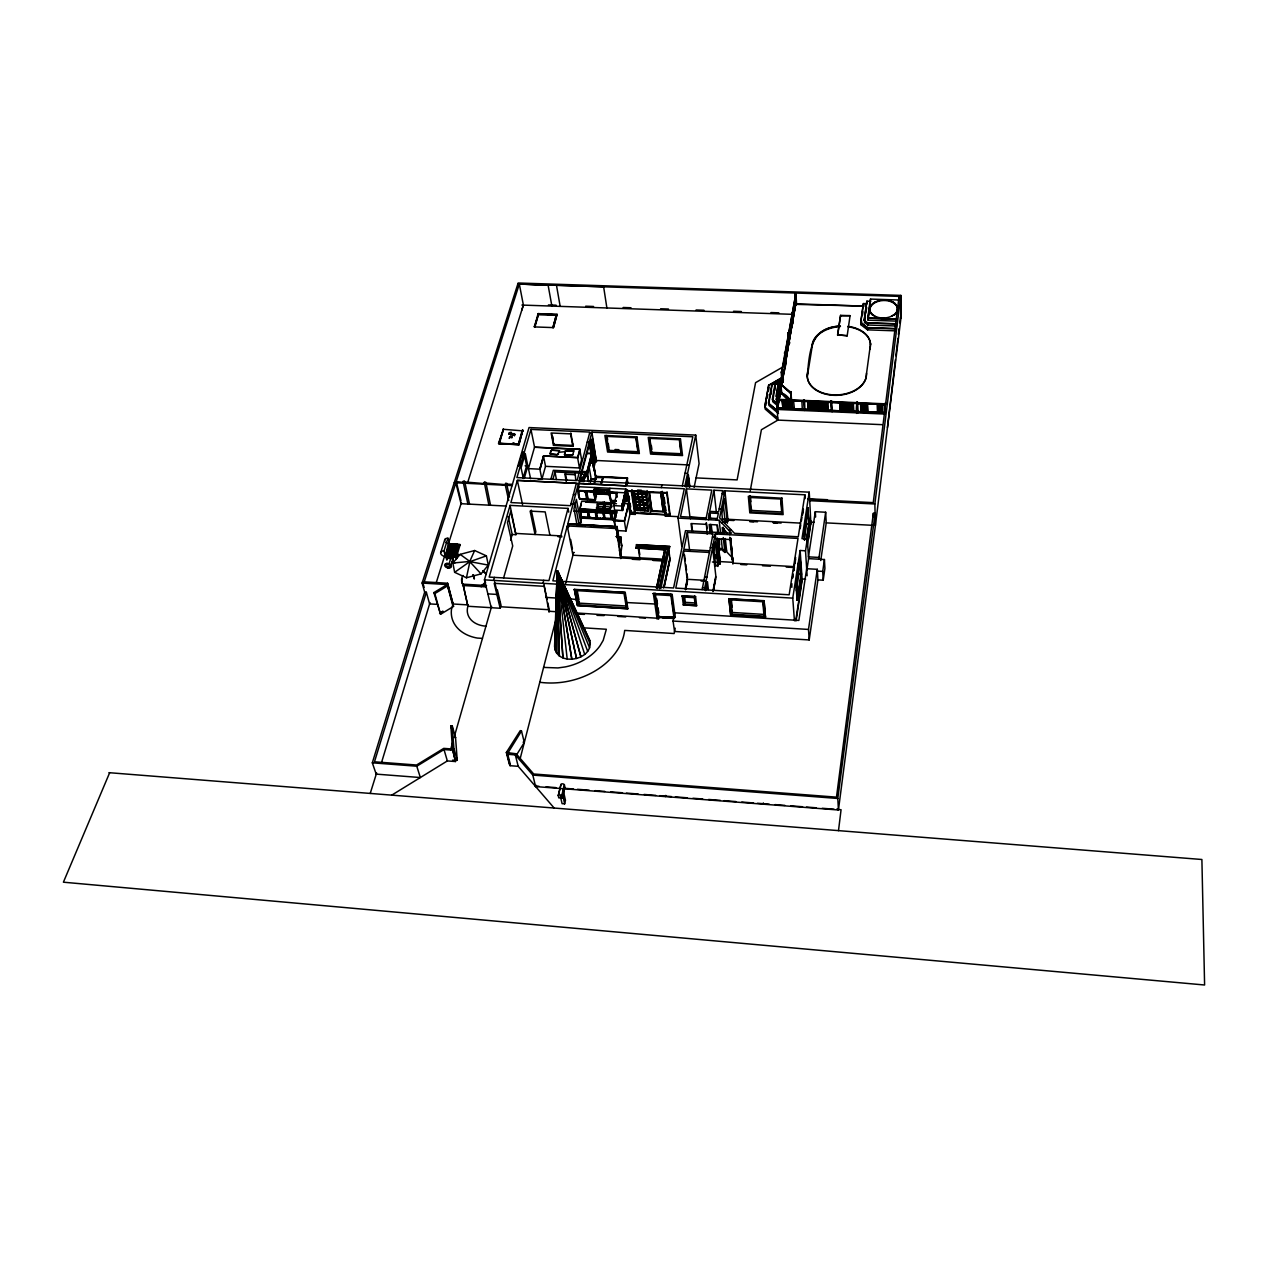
<?xml version="1.0" encoding="UTF-8"?>
<svg xmlns="http://www.w3.org/2000/svg" width="1268" height="1268" viewBox="0 0 1268 1268"><rect width="100%" height="100%" fill="white"/><g stroke="black" fill="none" stroke-linecap="round" stroke-linejoin="round"><path stroke-width="1.5" d="M597.989 489.749L597.355 490.098M530.959 429.408L516.9 477.576L577.083 480.588L589.858 432.087L530.959 429.408L534.573 447.287L580.078 449.347L534.541 447.113L528.423 468.621L540.12 469.208L543.655 455.973L539.994 468.954M602.189 490.542L604.376 490.843M607.118 490.795L609.306 491.096M512.938 443.293L514.523 443.515M512.985 443.515L512.177 443.626M556.034 615.693L555.352 642.765L556.034 615.677M555.004 649.945L557.127 571.313L559.331 655.936L557.127 571.313L562.929 657.933L557.112 571.266L556.319 604.091L557.318 571.028L589.858 640.673C594.074 660.644 556.066 667.253 554.576 646.395L557.143 571.155L557.238 604.234M457.716 544.447L453.96 556.557L457.716 544.447L460.205 544.574L456.496 556.811L445.765 556.081M528.407 468.558L530.626 478.733M616.834 513.064L616.549 510.798L579.698 509.007L616.327 511.147L616.391 513.08M611.334 504.648L610.399 508.896L611.097 504.41L597.434 504.141M602.775 508.785L603.901 504.268L603.885 509.546M604.408 503.158L606.77 503.998L606.421 502.635L606.564 504.22L604.392 502.366L604.804 503.38M604.313 503.079L606.516 503.681L602.855 503.269M606.69 503.142L606.421 502.714M605.866 502.635L606.405 503.523L605.708 502.889M606.77 503.998L606.262 503.38C602.997 504.363 601.999 501.763 602.886 503.444M596.372 507.945L610.019 509.165L596.562 508.436L597.64 503.745M557.571 571.393L580.918 656.856L557.492 571.424L576.512 658.52L557.698 571.186L589.604 647.869M510.988 436.541C513.112 440.582 510.925 434.686 509.831 436.668M512.652 435.606L513.001 434.131M514.57 434.353L513.017 434.242M514.966 434.306L513.936 433.561M511.258 432.832L510.893 434.464L510.814 432.515M887.457 427.57L895.43 359.684M895.874 355.817L897.934 338.35M898.378 334.483L899.06 328.666M899.741 322.849L900.423 317.032M454.182 553.102L452.137 558.95L456.987 544.13L448.396 543.592A4.105 2.599 17.1 0 1 445.67 542.181M448 538.218L449.268 543.813L445.322 556.62L453.104 556.763L453.056 557.872L457.019 544.146L452.644 558.443L457.019 544.241L456.67 545.763L454.34 546.682A4.042 2.568 17 0 0 456.004 546.191L456.654 545.747M458.239 555.178L458.873 554.75M554.164 808.049L518.2 766.316L510.053 765.698L509.26 763.907L506.328 752.495L520.276 730.606L521.497 731.018L507.121 754.27L515.315 754.888L532.814 775.097L535.603 786.572L838.433 809.998L875.411 525.459L901.072 317.048L900.835 295.396L518.152 283.002L422.117 583.058L424.669 592.156L372.317 762.813L376.184 774.114L420.358 777.538L416.776 766.221L372.317 762.813M838.497 830.635L841.064 809.745L837.926 809.491M896.777 319.298L867.708 318.078L896.777 319.076L896.825 321.137L868.089 320.154L868.041 318.109M897.49 313.354L898.441 305.731M777.839 408.137L885.096 412.718L777.347 408.28L780.295 393.08L777.078 409.437L885.096 414.065L885.143 413.019L777.934 408.454L885.096 413.32M875.411 525.459L874.857 503.982L900.835 295.396M473.994 578.604L473.043 574.816M885.809 403.272L884.921 404.27L777.221 399.753M481.063 573.881L469.715 561.566L474.644 550.518L486.389 555.86L488.291 565.1L481.063 573.881L466.434 577.78L454.641 572.328L452.882 563.04L460.157 554.37L474.644 550.518M837.118 808.683L838.433 809.998L837.799 798.475L875.094 513.413L873.351 513.318L836.484 797.144L533.669 773.987L516.187 753.778L506.328 752.495M812.059 346.909A29.275 19.543 -3.2 0 1 840.383 326.082C810.617 327.049 809.602 350.776 807.272 376.041L807.304 376.469A29.655 20.098 -3.2 0 0 833.869 395.315A29.655 20.098 -3.2 0 0 865.806 378.815L870.545 343.802M856.597 402.035C857.96 424.114 854.806 408.344 857.437 402.083L857.691 412.892L857.437 402.083M867.708 318.3L870.355 299.074L899.155 300.025L899.107 296.379L873.256 502.635L809.666 499.418L809.222 492.174L579.175 480.683L591.902 432.182L692.851 436.778L682.327 485.85M868.009 318.316L870.656 299.311M896.508 323.958L867.74 322.944L896.539 323.752M868.089 320.154L869.135 312.625M869.927 306.983L870.45 303.226M867.47 327.81L860.703 322.373L867.47 327.81L896.238 328.824M866.868 301.213L864.221 320.233L866.868 301.213L870.704 301.34M896.555 326.019L867.819 325.004L864.586 322.5L865.378 316.873M865.901 313.101L866.694 307.474M573.548 451.709L573.501 451.471M817.923 579.904L809.19 639.944L674.544 631.48L673.054 621.051L674.75 612.824L798.856 620.432L806.686 568.714L817.305 569.316L817.923 579.904L823.217 580.205L822.726 571.393L824.422 559.521L808.588 558.633L807.336 538.963L801.994 538.678L809.222 492.174M823.217 580.205L824.913 568.349L824.422 559.521M863.397 303.575L860.718 322.595L863.397 303.575L867.233 303.702L867.169 301.451M896.302 330.885L867.566 329.854L861.083 324.862L861.622 321.089M862.414 315.463L862.953 311.706M820.745 560.519L826.229 522.876L825.658 512.24L815.308 511.701L808.477 556.858L819.033 557.444L819.144 559.236M809.19 639.944L808.493 629.435L817.305 569.316M819.033 557.444L825.658 512.24M564.545 454.721L565.053 451.297M847.183 335.735L850.067 315.669L840.589 315.352L837.593 334.863L847.183 335.735L837.593 334.863M831.332 411.181L830.857 400.957L831.681 401.005L832.077 411.783L830.857 400.957M796.145 620.749L802.153 579.92M808.604 538.995L810.838 523.002M806.797 570.489L808.588 558.633M797.096 600.255L795.939 583.962L799.997 557.746L801.439 574.119L797.096 600.255L801.107 574.103L800.742 568.65M806.416 539.486L808.778 524.096L808.318 516.789M837.625 335.386L840.589 315.352M806.543 539.566L809.095 524.112L807.764 507.675L803.88 532.719L804.356 539.994M807.13 575.767L805.513 550.803L807.336 538.963M795.718 620.765L802.089 578.985L805.608 579.191M807.05 546.492L810.965 520.815M550.122 453.69L550.835 450.869L550.375 454.039L557.254 454.673L550.169 453.912M794.434 620.797L792.754 598.131L800.156 550.502L805.513 550.803M797.429 600.271L796.272 583.977L800.33 557.761M808.081 507.691L803.88 532.719M810.886 523.969L809.666 499.418M763.209 804.166L763.399 802.961M796.336 590.809L798.903 574.103L798.158 563.182M804.546 537.521L806.622 524.049L806.052 514.919M804.863 494.805L798.269 536.776L734.521 533.352L719.638 517.867L724.9 490.795L804.863 494.805L805.117 498.625M792.421 578.081L793.007 574.341M793.594 570.6L795.654 557.508M800.187 528.629L800.79 524.778M801.392 520.926L801.994 517.075M802.596 513.223L803.215 509.371M792.643 578.002L793.229 574.277M793.942 570.632L794.402 566.844M795.115 563.135L795.559 559.41M802.517 515.077L803.421 509.308M765.492 617.183L764.081 600.683L728.894 598.845L730.669 615.059L765.492 617.183L764.081 600.683M803.484 400.403L804.403 399.864C805.513 414.319 803.991 413.733 803.579 399.816M807.304 376.469L812.931 341.821M781.896 498.197L748.326 496.264L749.8 512.874L783.133 514.602L781.944 497.959M764.065 616.216L762.765 601.761L730.336 599.827L731.905 614.251L764.065 616.216L764.366 614.425L732.222 612.46L730.859 599.827M781.785 513.651L782.055 512.003L751.29 510.418L749.943 495.82L749.657 497.468L751.005 512.05L781.785 513.651L780.676 499.037L749.657 497.468M777.902 409.469L776.428 398.691L777.252 398.723L777.997 408.962M781.849 393.762L780.612 383.158L779.138 383.507L779.772 394.237C784.02 387.976 802.168 414.905 781.31 393.445M782.657 382.556C783.561 380.669 781.31 369.099 781.928 372.364L782.657 382.556L781.849 382.524L781.215 371.778M786.049 363.314L785.447 352.583L784.638 352.552L785.257 363.282L786.144 362.775L782.102 381.383L795.797 303.115M789.568 343.359L788.205 332.612L788.775 343.327L789.663 342.82M793.023 323.784L791.676 313.053M796.558 303.813L795.686 304.368L863.762 306.063L863.698 303.813M777.775 418.012L764.699 406.965L768.677 385.234L781.865 377.642M777.379 392.985L777.981 389.641M750.228 490.922L761.402 429.741L777.87 420.104L776.428 398.691M779.138 383.507L779.947 383.538L780.581 394.332M776.682 399.293L779.693 384.679L777.268 400.355L884.969 404.587L777.316 400.07M781.468 372.396L795.67 294.747L785.288 353.17M779.281 384.664L777.125 399.911M781.5 372.998L785.241 354.327M777.094 399.309L779.693 384.679M795.828 294.144L795.147 293.605L795.749 304.082M780.533 389.958L785.906 362.157M788.997 341.583L785.859 361.57M789.203 340.886L795.464 305.017M785.51 362.157L795.844 303.718M777.76 408.296L780.295 393.08M782.499 382.08L778.124 384.188L776.048 396.123L778.346 398.057M777.664 405.808L772.703 401.639L775.271 384.711L783.386 380.035M774.732 390.354L774.954 384.473L772.26 399.753L777.585 404.238M776.491 398.009L778.124 384.188M781.151 379.37L771.8 384.759L768.471 403.382L778.314 411.688M778.504 413.526L768.947 405.443L768.788 403.382L772.117 384.997L781.215 379.75M730.669 615.059L728.941 598.591M770.944 394.411L771.61 390.734M731.905 614.251L732.222 612.46M751.005 512.05L751.544 509.007M764.715 407.186L768.677 385.234M765.84 405.459L766.49 401.829M767.156 398.215L767.822 394.586M768.471 390.972L769.137 387.358M729.813 534.747L730.13 533.115M732.904 564.07L730.622 537.901L731.034 541.848M550.867 451.043L551.326 450.235L550.883 450.917M712.87 591.538L715.834 575.989L713.123 552.436L715.152 541.975L717.942 566.479M713.345 590.523L715.944 576.908M713.393 590.856L715.596 579.08M720.081 564.292L717.387 538.012L720.034 561.597L732.952 562.326L730.479 538.726M722.744 490.684L718.623 511.844L709.7 511.384L713.916 490.24L722.744 490.684L723.156 494.488M704.358 589.779L715.247 533.955L798.016 538.424L789.156 594.787L675.781 588.098L683.484 551.009L709.414 552.452M665.51 796.573L665.748 795.401M705.69 590.714L707.449 581.679L708.384 589.509M716.689 534.05L717.006 532.401M696.655 605.708L683.341 604.915L696.655 605.708L695.577 596.594L682.136 596.055L695.577 596.594M702.123 589.652L713.06 533.828L687.335 532.433L683.817 549.361L709.731 550.803M716.436 520.134L716.737 518.517M694.293 597.672L694.658 595.881L695.213 604.757L684.546 604.107L683.595 597.022L694.293 597.672L695.213 604.757M705.436 519.547L705.753 517.93M707.148 534.161L706.308 522.733L707.005 528.629M709.383 512.969L708.368 518.073L717.308 518.549L718.306 513.429L709.383 512.969L710.032 518.644M708.622 519.721L708.939 518.105M684.546 604.107L684.752 597.244M685.322 588.526L687.208 579.286L704.881 580.316M685.449 589.446L687.319 580.205M685.497 589.779L687.351 580.427M685.956 588.558L687.446 581.172L683.484 551.009M675.21 628.199L674.116 633.54L624.696 630.418A67.03 50.514 -12.1 0 1 539.772 682.263M690.458 518.77L690.791 517.154M673.926 617.437L670.74 594.359M694.119 487.34L699.08 463.628L695.72 435.114L529.041 427.554L484.439 579.856L491.239 607.705M672.183 594.454L653.258 593.582L672.183 594.454L675.337 617.453M664.083 586.989L670.027 558.998M664.131 587.306L670.075 559.331L668.933 551.057M685.734 486.722L688.207 475.104L689.982 486.864M686.131 486.769L688.524 475.12M658.853 616.169L658.409 618.293L575.371 612.904M686.448 486.785L688.413 477.545L689.301 487.197M686.416 488.862L680.536 516.615L706.197 517.962L711.776 490.13L686.416 488.862L690.109 518.216M466.434 577.78L469.968 561.344M660.866 588.495L669.773 546.508L636.473 544.669L635.775 548.093L664.828 549.71L656.507 588.209M681.788 546.445L678.031 518.089L684.292 488.751L517.344 480.398L510.877 502.572L570.473 505.678L576.354 483.346L517.344 480.382L522.574 504.759M684.879 485.977L695.72 435.114M663.544 587.94L669.9 558.079M658.552 619.212L654.748 593.408M656.475 587.987L664.797 549.488L666.16 548.6L638.105 547.332L638.39 545.589L636.473 544.669L669.773 546.508L668.394 547.253L659.566 588.352M657.648 588.526L666.16 548.6L638.058 547.031L635.775 548.093M659.614 588.653L668.41 547.332L638.39 545.589L668.394 547.253M681.217 454.626L679.331 439.742L649.596 438.379L651.689 453.231L681.217 454.626L679.537 438.855M678.111 516.662L665.272 515.981L662.245 491.318L665.621 515.426L669.805 515.648L670.106 514.253L665.922 514.031L663.069 493.49M665.272 515.981L662.657 492.65M665.621 515.426L666.223 512.652M663.227 511.892L660.723 492.38L663.227 511.892L651.942 511.305L649.2 492.428L653.131 492M661.341 487.625L661.959 484.82M627.882 608.767L577.463 605.422L574.325 589.366L625.235 592.394L627.882 608.767L577.4 605.676L574.325 589.366M650.627 513.445L647.045 490.542M651.942 511.305L649.343 491.81M563.436 791.232L562.786 792.833M647.425 505.472L636.171 504.759L647.536 505.488L643.526 505.282M643.938 508.008L647.932 508.214L636.599 507.485L644.334 508.024M626.836 602.554L654.922 603.996M648.186 511.099L645.475 491.936L634.111 491.35L636.948 510.513L648.328 510.481L645.555 491.619L639.865 491.334M626.424 607.816L624.014 593.456L575.735 590.571L578.525 604.899L626.424 607.816L626.218 602.459M634.555 493.918L645.903 494.488L642.337 494.029M639.643 505.076L644.033 505.298M641.957 494.013C637.772 491.112 635.569 499.212 642.733 497.341L646.315 497.246L634.903 496.533M625.235 592.394L574.261 589.62M646.664 500.274L643.161 499.544M647.029 502.746L643.225 502.54M647.06 503.016L635.728 502.16M636.203 504.616C640.578 509.514 639.04 496.993 643.177 502.271M651.689 453.231L649.802 437.492M642.781 499.529L639.199 499.608M639.69 505.346L640.467 510.529L637.645 491.524M645.555 491.619L634.111 491.35M638.422 493.838L637.677 491.398L640.53 510.259M635.062 510.418L632.336 492.761M634.983 496.676L638.834 497.135M634.761 513.809L635.078 512.415L630.925 512.193L627.422 489.828L627.089 491.223L630.608 513.588L634.761 513.809L631.29 491.429L627.089 491.223M628.627 505.599L629.974 514.126L635.268 514.412L635.648 512.652M639.262 499.338L638.501 496.85M636.948 510.513L634.19 491.049M641.529 491.873L644.746 510.75L641.925 491.889M639.674 502.096L638.913 499.608M663.957 559.204L620.464 556.747L621.843 546.159L620.385 537.267L617.564 537.125M617.215 530.563L625.98 531.038L629.974 514.126M630.608 513.588L631.258 510.814M634.935 496.39L646.315 497.246M560.361 796.193L562.073 803.643L564.64 803.849L565.465 800.33L563.341 790.804M637.978 494.076L634.46 493.902L645.903 494.488M560.916 784.829L558.285 795.718L558.776 797.873L562.326 798.143L564.91 787.143L564.371 784.702A1.87 1.046 13 0 0 562.358 783.814A1.87 1.046 13 0 0 560.884 784.559L558.269 795.575A1.87 1.046 13 0 1 559.759 794.83A1.87 1.046 13 0 1 561.756 795.718L562.326 798.143M616.185 536.538L620.781 536.792L618.562 544.923L620.385 537.267M618.879 544.939L620.781 536.792L616.248 536.649M624.332 520.831L628.659 503.808L624.601 521.085L613.553 520.387L615.804 511.226M620.702 539.502L620.432 537.442M561.756 795.718L564.371 784.702M621.098 545.208L621.748 545.874L620.385 537.632M563.8 788.823L562.39 795.924L562.58 795.131M563.816 788.49L564.339 786.318M562.627 794.925L562.532 795.321M636.298 438.728L638.232 451.709L608.894 450.33L606.469 435.51L606.247 436.398L608.672 451.202L638.01 452.597L638.486 450.615M619.925 537.648L620.004 538.646M625.742 484.455L627.137 478.163L595.849 476.609M626.186 483.377L627.501 477.957L595.611 476.372L594.216 481.792M626.487 483.045L625.821 485.85L578.446 483.441L567.715 524.318L568.333 527.583L569.348 523.763L616.502 526.838L567.715 524.318M620.781 558.633L616.153 526.933L621.035 556.287M626.899 483.393L627.723 483.425L626.772 481.016M578.446 483.473L579.048 486.722L625.806 489.083L621.795 506.297L623.618 499.814L623.983 503.665L622.429 510.164L624.316 503.713L623.666 499.608L625.219 493.141M616.105 530.183L617.025 526.331L618.499 535.223L617.595 539.058L616.993 535.508M622.683 510.18L622.065 506.312L625.853 489.416M627.089 484.487L627.501 477.957M626.582 501.272L626.075 490.351L626.329 501.256M627.723 483.425L627.581 481.063M624.411 501.843L625.568 497.008M617.104 492.396L613.886 505.631L614.615 510.085L622.461 510.497L625.837 497.024L624.284 503.475M612.238 526.616L613.617 526.68M615.17 527.234L613.997 520.546L615.519 515.664M615.582 513.968L615.614 517.376L614.964 516.551M616.549 513.033L611.002 512.732M616.549 510.798L613.997 520.546M615.582 517.186L615.709 514.776M614.457 521.83L614.394 521.37M614.568 521.655L614.774 521.893M607.293 526.347L606.579 525.871L617.025 526.632M604.614 518.897L611.842 519.278L604.614 518.897L603.52 512.526L610.162 513.508L610.78 512.526M616.026 513.619L611.683 513.588L611.049 512.541M615.804 512.747L615.725 511.749L611.414 511.527L611.556 512.335M616.834 497.199L616.28 493.3L594.882 492.349L595.231 493.743L610.241 494.441L610.003 492.951L608.339 494.219M611.683 513.588C614.615 529.691 609.036 507.311 611.366 511.717M595.405 492.618L597.894 493.886L599.732 492.507L601.714 494.044L603.489 492.697L605.565 494.282L607.261 492.887L610.019 493.712L609.242 494.425C607.071 490.716 605.454 496.438 603.425 492.745M609.924 488.291C607.166 495.233 613.49 509.673 609.575 493.553M605.755 526.268L592.521 525.111L593.234 525.586M595.564 510.069L609.86 511.638L610.494 510.846L611.842 519.278M610.732 512.716L595.912 511.939M607.641 493.236L610.082 494.488M602.712 512.922L603.314 512.32L604.361 518.881L602.712 512.922L596.594 512.795L595.96 511.749M608.101 493.141L610.209 494.599L595.152 493.823L595.025 492.555M604.408 509.562C602.902 502.572 615.059 511.02 611.192 504.458M605.232 492.792L607.356 494.33L609.147 492.983L610.003 493.981L608.989 492.983M610.954 500.575L609.115 492.285L616.882 492.681M604.17 513.191L605.121 518.691M603.616 518.612L597.006 518.295M604.361 518.881L581.489 517.471M600.271 493.743L601.507 492.808L603.631 493.981L601.539 492.65L599.954 493.838L597.704 492.412L596.974 493.189M603.6 494.14L605.375 492.792L604.028 493.934M604.503 490.874L605.105 490.193M604.329 492.951L606.421 494.282L608.196 492.935M603.299 503.158L602.934 502.413L606.595 503.031M608.244 494.425L606.167 492.84M578.525 604.899L579.349 601.618M600.097 518.755L600.335 517.819M606.358 494.33L608.054 492.935M605.549 506.661L604.931 504.347L604.012 508.864M607.404 494.171L605.264 492.998M599.764 493.997L597.783 492.459L595.263 493.474M591.696 525.507L577.209 524.286M588.273 511.353L588.907 512.383L595.849 512.114M595.865 511.749L594.961 510.655L587.972 509.657L589.842 518.121M596.277 510.925L596.467 511.543M597.149 509.181L598.084 506.312L604.297 506.614M596.594 512.795L597.561 518.295M601.793 494.092L603.378 492.903M602.031 493.157L604.614 494.235L606.215 493.046M595.675 510.069L596.959 518.485L589.937 517.693M576.195 599.495L570.632 598.892M602.728 494.14L600.525 492.555L602.649 494.092L604.424 492.745M594.549 499.719L588.13 499.196L586.815 491.794L587.591 499.608L586.101 491.318L593.297 492.127L595.31 500.004L596.388 496.422L594.835 487.53L593.899 491.223L595.453 500.115L579.65 499.196L578.081 490.415L579.048 486.722M596.119 493.601L597.735 492.618M600.667 492.555L598.892 493.886L596.752 492.364L595.231 493.743M597.038 490.288L597.069 489.305M598.29 492.713L601.238 493.632M608.672 451.202L609.163 449.237M598.686 492.666L600.778 493.981L602.554 492.65M601.254 483.045L603.061 477.513L601.761 483.156M598.829 493.949L596.832 492.412L595.548 493.506L596.8 492.57M601.301 483.33L602.744 477.608L595.738 477.56M599.732 490.621L600.446 489.876M599.621 492.713L598.036 493.902L595.897 492.364L595.12 493.078L596.008 493.791L595.183 493.014M595.057 511.654L588.225 511.543M589.24 517.883L587.496 512.114L580.918 511.971L580.284 510.925M588.067 511.337L587.449 512.304M593.297 492.127L593.899 491.509L578.129 490.906L579.65 499.196L595.358 499.814M585.895 524.73L585.277 525.713M588.447 517.804L587.496 512.114M595.136 493.173L595.801 492.301M595.152 493.823L595.611 491.984L608.783 492.65M565.702 583.407L572.93 555.21L567.287 525.919L615.773 528.534M580.142 498.99C572.692 487.387 590.08 488.846 586.609 499.323L587.401 499.402M588.019 511.527L587.163 510.259L579.92 509.435M594.375 482.886L595.912 476.388M587.258 511.242L587.163 510.259M594.613 482.522L595.897 477.117L627.137 478.163M576.956 524.27L569.443 524.064M580.57 510.101L580.221 511.115L614.774 512.922M580.918 511.971L581.441 517.661L579.777 508.658M591.902 432.182L596.436 461.679L594.423 461.584L593.424 452.85M594.074 466.909L595.437 461.631L591.712 439.901M590.302 482.648L591.284 478.829L594.644 478.987M591.015 517.328L581.695 516.837L581.457 517.756L613.807 519.484M581.695 517.677L588.495 517.613M586.609 499.323L585.325 491.715M519.943 759.5L556.05 618.895M574.99 502.825L578.683 522.654L580.744 522.765L581.695 516.837M586.83 453.389L591.728 453.405L586.926 471.918L579.65 481.602M587.021 471.918L591.712 453.849M587.417 474.153L592.108 456.1L589.62 443.531L579.333 481.586L579.175 480.683M582.171 481.285L587.353 474.375L592.14 456.321M616.565 511.384L579.698 509.34L581.695 501.272L614.726 502.984M580.379 507.469L581.33 503.776M580.728 480.81L581.521 477.354M567.287 525.919L552.864 580.839L556.763 581.077M575.783 480.429L575.133 473.202M568.032 508.405L548.949 580.601L489.179 577.083L510.069 505.377L568.032 508.405L568.746 512.161M579.46 467.987L581.616 459.777L579.761 449.411L577.59 457.621L579.46 467.987L545.525 466.323L543.481 455.989L577.732 457.621L543.671 456.004M542.926 583.343L543.734 580.3M549.06 612.175L543.956 584.754L545.922 594.042M577.843 457.859L580.078 449.347M572.724 454.879L574.008 450.267L568.571 450.996M572.851 446.32L570.584 433.878L551.104 432.974L553.498 445.401L572.851 446.32L573.374 444.355M564.482 454.8L565.338 450.98M570.584 433.878L570.822 432.99L573.073 445.433L553.736 444.529L551.691 433.878M550.883 479.209L553.339 470.317L581.013 471.68M559.616 450.568L557.555 454.53M552.975 479.225L554.972 471.934L580.617 473.202M538.139 479.098L541.896 479.288L545.525 466.323M553.498 445.401L554.037 443.451M391.733 795.147L447.35 760.927L455.481 761.545L452.502 749.023L450.837 725.882L452.248 725.978L455.545 737.516L457.225 760.277L452.549 760.166M486.547 585.562L462.979 584.152L467.924 606.262L500.163 608.26L501.019 605.264L497.357 589.921M543.481 455.989L539.819 468.954L541.896 479.288M503.586 578.034L512.716 545.969L507.469 522.654L510.75 511.353L515.918 534.684L512.209 534.494L508.199 516.536M515.918 534.684L510.069 505.377M450.6 749.594L452.613 742.588M454.657 735.424L491.619 606.373M510.592 540.12L512.209 534.494M455.481 761.545L452.502 749.023L453.912 748.786L457.225 760.277L455.798 760.42M497.278 592.933L496.85 594.423L487.863 593.884M606.881 307.95L603.631 286.79L519.309 284.08L424.241 581.838L447.588 583.232L453.532 606.405L440.551 614.298L433.878 592.6L447.208 584.564L453.532 606.405M493.49 580.411L494.361 577.384M523.002 478.385L526.616 465.863L524.413 455.228M524.223 478.448L527.837 465.911L525.253 453.516L521.085 467.86L523.319 478.48M518.39 465.942L522.891 451.63L521.322 457.003M518.691 465.958L520.419 460.553M508.706 500.543L505.203 484.677L505.821 483.488L505.33 485.264L485.66 484.265L485.898 482.458L484.265 482.379L488.893 505.155M512.161 485.612L506.978 485.343C508.199 481.602 505.583 485.834 505.821 483.488M506.645 483.536L506.518 484.424M518.343 444.513L522.828 430.153L518.818 444.957L498.546 443.309L503.428 429.266L499.434 443.626L518.343 444.513L522.242 430.137M556.398 314.654L552.911 327.588L556.398 314.654L538.551 314.036L534.414 326.922L553.482 327.604L557.064 314.305L538.107 313.64L534.414 326.922M518.818 444.957L522.828 430.153M553.482 327.604L557.064 314.305M485.945 626.17A24.298 17.958 -13.9 0 1 467.892 606.262L462.979 584.152M552.182 305.065L551.881 306.063L548.077 284.999L519.325 284.048L523.462 305.477M514.554 434.528L514.491 435.748M514.095 435.542L514.935 434.544M509.593 432.911L508.864 434.258L509.435 432.61M509.229 434.036L510.116 432.546M509.197 438.363L509.514 437.111M509.546 438.348L510.307 436.699M376.628 772.973L370.224 793.435M381.747 761.83L430.011 602.569M456.274 559.378L457.859 554.132M498.704 444.022L503.428 429.266M538.551 314.036L534.985 326.938L534.288 326.193M424.669 592.156L426.365 592.251L374.488 761.799L416.554 765.016L443.768 748.374L452.502 749.023M490.526 505.235L485.898 482.458L485.216 483.346L484.265 482.379L484.027 484.186L464.421 483.187L464.674 481.396L463.042 481.317L467.892 504.046M484.392 483.314L484.503 482.411M485.327 482.458L485.216 483.346M455.275 556.747L458.984 544.511L455.244 556.636M456.163 559.346L457.732 554.243M451.043 565.259L457.098 544.479L449.284 543.813M436.335 582.408L444.386 556.731M448.412 543.924L461.425 502.493L461.029 503.697L506.091 506.059M467.892 481.872L523.367 305.128L521.766 310.232M444.751 540.786A4.105 2.599 17.1 0 1 447.905 538.203L443.99 550.914L445.322 556.779L447.319 558.633L445.195 556.414L448.412 543.592M445.528 556.636L449.522 543.924L456.686 544.749M440.646 552.769L444.862 539.423M460.966 500.591L456.258 481.555L464.278 482.601L462.661 482.522L464.674 481.396L469.509 504.141M446.162 554.813L453.77 554.607L446.257 554.496M616.137 513.064L616.296 511.369L615.677 511.939M615.265 518.422L615.566 517.518M453.072 557.191L445.654 556.414L456.654 556.747M443.99 550.914L443.895 550.898A4.153 2.615 17 0 0 440.646 553.117A4.153 2.615 17 0 0 444.418 556.303L453.104 556.763M109.65 772.735L63.4 882.195L1204.6 984.998L1201.89 859.498L108.953 772.672M606.516 503.269L604.788 502.81M603.425 503.285L602.506 503.301M512.51 434.195L512.05 435.558M812.946 342.249C817.575 331.709 829.652 327.303 840.415 326.526M557.714 454.499L558.602 453.928M516.361 755.189L524.302 742.493L521.497 731.018M877.725 412.338L877.456 404.302L877.519 412.163M484.328 483.013L485.517 483.679L464.817 481.983M579.682 481.824L586.957 472.14L581.964 471.902L582.678 474.153M582.202 481.523L587.401 474.597L584.279 474.454M505.631 484.091L506.851 484.756L509.498 496.802M865.711 404.032L866.107 411.815M860.861 411.514L860.607 403.7L860.988 411.656M867.788 411.783L867.391 403.89L867.661 411.72M862.652 411.72L862.399 403.684L862.811 411.561M864.221 403.906L864.396 411.783M850.368 411.149L850.004 403.161L850.257 410.975M841.825 410.689L841.793 402.891L842.095 410.784M848.72 410.959L848.308 403.081M848.197 403.287L848.561 410.911M843.474 410.769L843.426 402.907L843.775 410.832M844.868 403.145L845.391 410.8M851.747 411.149L851.747 403.287M853.126 403.367L853.618 411.323M839.923 402.939L840.43 410.594M847.024 410.848L846.77 403.065M613.569 520.498L624.316 520.688L625.98 531.038M535.587 786.493L536.443 785.367M827.956 410.23L827.671 402.241M818.177 409.643L817.781 401.877M824.374 402.241L824.485 410.008L824.263 402.067M821.458 409.786L820.84 402.13M823.122 409.976L822.742 402.083M813.232 409.564L812.836 401.671M819.857 409.754L819.255 401.861L819.54 409.802M814.88 409.501L814.452 401.687M808.302 409.215L807.875 401.528M814.262 401.861L814.88 409.627M809.729 409.453L809.349 401.671M811.536 409.532L810.997 401.528L811.615 409.406M817.781 401.94L817.955 409.802M788.728 400.593L789.441 408.407M792.5 408.708L790.772 391.59L791.073 408.613L790.408 400.656M782.895 408.264L782.087 400.482M786.128 408.248L785.653 400.529L785.986 408.439M787.539 408.375L787.285 400.656M793.578 400.862L794.386 408.676M787.745 408.502L787.016 400.688M783.703 400.45L784.527 408.201M783.973 400.545L784.306 408.359M446.922 560.155A3.471 2.171 16.9 0 1 446.701 558.411L449.205 557.365M446.732 558.411L447.097 557.952A3.471 2.171 16.9 0 1 452.422 558.602L452.93 559.172A3.471 2.171 16.9 0 1 452.185 561.708M488.291 565.1L469.968 561.645L486.389 555.86M572.233 455.244L572.867 454.53M565.148 451.36L566.305 450.869M512.526 434.29L513.968 433.672M595.041 489.813L594.581 490.558L594.375 489.369L609.464 490.13M604.899 490.32L604.059 490.272M585.277 491.905L585.911 491.112L587.353 499.592M587.116 510.449L587.766 509.657L589.192 518.073M616.232 493.49L616.834 492.872L609.068 492.475M879.168 412.385L878.946 404.476L879.437 412.322M880.785 412.385L880.785 404.444L880.927 412.496M882.671 412.354L882.576 404.682M865.854 411.688L865.917 403.937M602.126 492.967L600.81 493.838L602.395 492.65L604.535 494.187L606.31 492.84L608.307 494.377L609.908 493.046M596.99 493.696L598.639 492.459L597.006 493.791L595.057 492.285M599.827 493.934L601.603 492.602M601.698 493.934L603.346 492.697M792.056 400.942L792.738 408.597M782.308 400.498L782.927 408.185M454.641 572.328L470.095 561.407L452.882 563.04M509.451 432.705L511.305 432.451M572.486 454.927L564.672 454.784M416.776 766.221L444.006 749.546L452.185 750.165M891.436 316.303L894.146 314.654M440.551 614.298L434.861 593.567L448.016 585.642M873.224 303.242L875.934 301.61M791.454 401.782L791.327 402.59L790.772 391.59M780.993 384.267C810.918 411.339 759.944 366.611 790.646 392.287L791.327 402.59M791.28 392.018L790.376 393.08M768.693 385.456L781.88 377.864M771.8 384.759L781.167 379.592M774.97 384.695L783.402 379.608M778.14 384.41L782.53 381.874M782.625 367.134L755.569 382.667L737.12 479.906L696.1 477.893M732.032 558.966L732.936 558.459M595.263 489.702L594.755 490.573L594.201 489.163L609.512 489.939L609.67 491.334M597.466 490.13L599.526 490.811M599.923 490.256L601.904 490.716M726.564 550.312L724.773 551.295L722.3 548.679L719.606 548.537M729.037 530.563L730.875 529.548M721.682 522.891L723.505 521.893M882.465 404.508L882.449 412.449M853.459 411.149L853.427 403.398M808.16 409.39L807.875 401.465M510.116 436.588L511.004 436.652M551.628 450.108L558.728 450.52M595.215 489.892L596.372 489.955M602.601 490.272L603.758 490.32M605.058 490.383L606.833 490.97M607.53 490.51L608.688 490.573M572.042 455.133L564.815 454.832M602.934 502.413L603.077 503.491M822.52 402.019L822.837 409.944M840.082 402.748L840.161 410.674M844.979 402.939L845.122 410.864M851.557 403.43L852.048 411.165M510.148 432.657L511.178 432.8M510.418 436.461L512.066 436.874M454.324 546.666L455.26 546.54M559.156 452.232L565.021 451.709M551.818 450.235L559.362 450.806M446.479 563.499L447.319 563.452A3.471 2.171 16.8 0 1 451.249 567.002A3.471 2.171 16.8 0 1 445.528 566.796A3.471 2.171 16.8 0 1 447.319 563.436M812.661 401.798L812.962 409.516M821.03 401.956L821.363 409.96M827.544 402.432L827.782 410.15M864.031 403.953L864.174 411.672M809.951 409.295L809.491 401.481M597.783 503.951L611.224 504.68M605.327 490.32L606.215 490.447M622.065 506.312C624.157 513.873 620.765 502.54 623.84 500.733M513.207 443.277L514.222 443.293M572.867 451.202L566.431 450.726L573.025 451.234M517.819 284.032L900.708 296.443L900.946 318.062M899.234 307.252L900.819 307.3M863.698 306.111L796.558 303.876L795.924 293.637M548.426 304.938L556.113 305.192M585.689 306.206L593.567 306.476M623.143 307.49L631.02 307.759M660.596 308.774L668.474 309.043M696.069 309.994L703.962 310.264M733.522 311.278L741.4 311.548M770.976 312.562L778.853 312.831M521.909 305.065L792.357 314.321M840.621 315.875L850.067 315.669M557.191 315.035L538.107 313.64M538.694 314.765L556.525 315.383M867.47 327.588L896.27 328.634M788.11 333.135L788.902 333.167M784.543 353.09L785.352 353.122M781.944 381.969L782.752 382.001M776.349 396.139L778.33 397.835M776.317 399.262L885.73 403.842M772.561 399.769L777.68 404.064M768.788 403.382L778.362 411.482M856.946 412.274L857.77 412.306M882.195 424.669L777.87 420.104L765.175 409.073L765.016 407.202M589.557 433.26L591.601 433.371M522.971 430.882L502.825 429.25M606.247 436.398L635.807 437.745L638.01 452.597M587.227 442.088L589.287 442.199M589.683 446.209L589.62 443.531M518.2 443.784L499.434 443.626M498.546 443.309L518.66 444.244M615.028 449.506L618.942 449.696M651.895 452.359L681.407 453.738M586.735 453.389L591.776 453.627M596.737 460.506L688.445 464.912M590.317 462.852L593.392 462.994M590.349 463.074L593.424 463.216L591.633 454.768M685.037 473.202L687.573 473.344M525.095 465.784L527.837 465.911M581.933 471.68L586.926 471.918L588.621 481.507M584.136 474.216L587.449 474.375M574.737 474.707L564.878 474.216L566.305 481.84M591.221 479.05L596.103 479.288M626.63 481.618L627.438 481.666M627.042 482.791L627.866 482.823M722.174 493.68L724.313 493.807M637.566 490.066L641.354 490.256M807.716 498.72L827.497 499.719M463.343 481.634L464.088 481.38M484.582 482.712L485.39 482.743M505.884 483.79L506.709 483.821M486.024 483.06L506.851 484.756L507.2 483.536L505.567 483.457L505.71 484.392M507.343 484.138L512.51 484.392M667.079 492.65L626.566 490.605L628.674 503.919L622.493 503.38M662.514 493.014L666.746 493.236L669.805 515.648M454.245 482.68L462.804 483.108L463.185 481.903M649.2 492.428L660.596 493.014M809.475 500.67L874.857 503.982M578.081 490.415L593.899 491.223M609.005 491.984L624.918 492.792L626.329 501.7L627.422 497.753L626.107 489.432L626.329 490.367M578.129 490.906L593.852 491.715M625.441 494.076C622.778 494.964 625.092 507.612 624.125 499.608L624.062 503.697M573.421 494.457L575.529 494.583M627.169 497.738L626.63 500.353M635.3 499.418L646.712 500.004L635.363 499.148L639.31 499.624M580.189 498.784L586.656 499.116M611.002 500.384L615.868 500.622M616.311 500.892L610.447 500.781L616.264 501.082M647.092 502.889L635.791 501.89L639.231 502.334M719.21 508.801L721.381 508.928M585.673 502.128L597.228 502.73M610.716 503.428L616.486 503.729M613.886 505.631L621.748 506.043L622.461 510.497M570.965 503.792L573.073 503.919M636.568 507.628L647.932 508.214M637.091 509.894L648.328 510.481M652.085 510.687L663.37 511.273M637.011 510.211L648.265 510.798M641.275 512.954L654.383 513.635M635.585 513.017L665.589 514.602M810.775 522.067L814.199 522.242M826.229 522.876L873.684 525.38M665.51 514.856L635.506 513.271L631.876 489.781L635.268 514.412M580.712 510.909L587.306 511.052M580.269 511.305L603.267 512.51M603.52 512.526L610.764 512.906M611.033 512.922L614.726 513.112M573.786 511.162L577.653 511.369M689.998 517.281L703.439 517.994M722.3 518.992L725.787 519.167L725.217 522.162L727.325 522.273L727.895 519.278L800.774 523.129M806.622 524.049L809.095 524.112M727.99 520.213L733.903 520.53M749.642 521.354L757.519 521.782M773.274 522.606L781.151 523.018M749.673 521.576L753.604 521.782M773.29 522.828L777.221 523.034M678.031 518.089L719.162 520.26L731.573 533.194L685.497 530.706L673.562 587.972L560.662 581.299M615.36 516.266L615.297 515.505M602.284 517.93L610.114 518.343M614.394 518.992L612.602 519.087L614.346 519.183M705.991 524.334L691.06 523.541L692.043 531.387M581.933 518.136L614.045 519.848M624.442 520.815L613.728 520.245M578.382 525.38L582.012 525.57M712.426 537.061L714.613 537.204M717.228 538.821L730.32 539.534M516.282 533.448L561.676 535.936M557.952 536.649L561.851 536.855M710.365 547.522L712.568 547.665M719.701 549.456L722.395 549.615L724.868 552.214L723.267 537.521M635.744 547.871L664.828 549.71M457.748 544.543L460.236 544.685M456.29 546.017L448.951 545.922L456.258 545.922M574.372 552.531L573.12 552.452L573.294 553.371M448.92 545.826L456.163 546.239M448.84 546.239L456.179 546.666M455.894 547.285L448.618 546.777L456.068 546.556L453.056 556.906M712.394 561.993L716.293 562.199M794.037 566.606L732.809 563.135L732.698 557.587M455.798 547.602L448.349 547.824L455.592 548.236M572.93 555.21L663.909 560.361M718.56 563.261L720.002 563.547M740.797 564.514L746.725 564.846M762.512 565.75L770.421 566.194M786.208 567.081L792.135 567.414M448.127 548.362L455.577 548.141M718.591 563.578L720.018 563.658M455.307 549.187L448.048 548.775M632.336 559.283L640.039 559.727L638.058 547.031M653.068 560.456L664.226 561.09M454.99 550.043L447.747 549.726M447.556 550.36C471.918 549.852 431.928 549.107 455.275 549.092M447.652 550.043L454.911 550.455M715.675 565.433L717.831 565.544L718.449 562.326L719.875 562.406L720.176 560.789L717.767 539.169M817.4 571.091L822.726 571.393M447.525 550.264L454.816 550.772M454.515 551.723L447.239 551.215L454.784 550.677M447.033 551.849L454.324 552.357M446.954 552.262L454.198 552.594M446.764 552.896L454.293 552.262M446.859 552.579L454.118 552.991M446.732 552.816L454.023 553.308M446.526 553.45L456.29 554.053M453.738 554.29L446.431 553.767L453.801 553.862M798.903 574.103L801.439 574.119M446.241 554.401L453.532 554.909M453.516 555.384L445.956 555.463M446.051 555.13L453.326 555.543M445.94 555.352L453.358 555.923M445.829 555.685L453.231 556.303M445.734 556.002L456.734 556.509M446.764 558.285L450.552 558.506M451.915 562.675L455.117 562.738M791.882 583.724L791.818 587.322M701.061 581.013L704.992 581.235M702.52 587.623L704.754 587.781M484.439 579.856L556.7 584.136M562.596 584.485L792.754 598.131M543.544 586.276L494.203 583.328L500.163 608.26M728.894 598.845L764.033 600.953M654.843 594.629L670.82 595.58M422.117 583.058L447.208 584.564L452.724 605.327L451.487 609.337A40.513 29.941 -13.9 0 0 477.354 638.073L482.458 638.39M462.582 585.483L486.151 586.894M695.561 602.966L684.91 602.316L684.197 597.006M557.46 598.1L545.922 597.402L546.318 595.897L547.047 599.352M626.82 606.041L578.969 603.124L576.528 590.603M730.717 614.79L765.539 616.93M670.677 616.866L674.608 617.104M658.774 616.549L674.544 617.484M468.32 604.931L453.136 603.996L447.588 583.232M658.599 617.532L674.338 618.499M662.895 617.928L666.841 618.134M437.301 604.376L429.598 603.901L426.365 592.251M556.066 611.715L548.854 611.255L549.25 609.75L500.591 606.754L494.631 581.838M577.542 614.156L584.437 614.362M596.974 615.36L604.107 615.582M617.865 616.438L625.726 616.914M639.484 617.77L645.38 618.134M673.054 621.051L808.493 629.435M583.185 627.803L606.342 629.261L603.219 640.324L600.113 645.618A48.422 36.487 -12.1 0 1 565.211 666.92L557.936 667.935L543.592 667.412M532.814 775.097L837.799 798.475M535.159 786.001L539.011 786.303M546.033 786.842L555.828 787.602M563.674 788.221L573.469 788.981M577.384 789.282L589.16 790.186M595.041 790.646L604.836 791.406M610.716 791.866L622.477 792.769M626.392 793.086L638.153 793.99M644.049 794.45L655.81 795.369M659.725 795.67L671.469 796.573M675.369 796.875L687.097 797.794M692.962 798.238L702.726 798.999M708.59 799.458L720.303 800.362M724.218 800.663L735.931 801.582M741.796 802.042L753.525 802.945M757.424 803.246L769.185 804.166M775.065 804.609L784.892 805.386M790.788 805.83L802.565 806.749M806.496 807.05L816.323 807.811M822.219 808.271L833.995 809.19M447.873 567.921L448.745 568.032M801.899 401.354L802.279 409.057M610.986 504.395L611.414 506.962M523.113 742.176L524.334 742.588M447.319 558.681L445.797 557.46M892.704 301.879L895.097 303.575M872.146 314.29L874.54 316.017M460.157 554.37L469.794 561.391M450.536 564.688L449.062 563.8L450.948 557.714L452.422 558.602M867.74 322.944L864.221 320.233M781.595 392.652L790.931 401.465M781.342 393.334L781.12 383.57M433.878 592.6L434.861 593.567M727.103 532.782L722.205 527.678L722.839 533.574M731.731 557.191L725.676 550.803L724.393 538.995M722.427 549.821L724.916 552.547M846.485 403.161L847.087 410.943M511.495 432.499L511.337 434.306M449.3 544.067L449.744 544.78L449.332 544.067A4.042 2.568 17 0 0 449.775 544.764M589.858 640.673L557.651 571.091L574.642 610.003L557.603 571.044L558.855 576.686M557.698 571.186L590.333 644.223M563.055 794.133L562.374 796.7M557.54 571.012L565.449 591.031M587.686 651.34L557.666 571.297L584.722 654.399M444.006 749.546L447.35 760.927M450.837 725.882L452.248 730.78M422.545 581.727L424.13 587.385M447.049 551.945L454.499 551.628M446.558 553.561L454.007 553.228M507.422 753.129L510.37 764.636M507.121 754.27L510.053 765.698M456.765 545.05L460.062 545.24M456.559 544.971L449.141 545.288L456.369 545.605M515.315 754.888L518.2 766.316M473.455 574.848L474.406 578.636M473.297 574.658L474.153 578.779M455.846 482.759L461.029 503.697M564.292 787.333L564.133 787.444M563.166 791.248L563.087 792.944M562.516 794.022L564.64 803.849M564.276 786.857L564.308 787.808M563.991 788.046L563.991 788.854M563.404 790.265L563.594 789.473M563.959 787.904L563.975 789.187L564.006 787.697M595.849 477.64L594.058 469.208L594.312 471.173M547.776 602.823L549.44 610.669M531.276 510.101L535.825 531.672L535.048 534.478L530.119 511.115L545.192 511.907L549.947 535.302M554.972 471.934L556.446 479.51M577.257 590.872L579 599.827M552.674 436.351L553.355 439.901M570.616 539.455L572.407 548.743M565.274 472.71L566.717 480.318M577.003 524.889L573.96 508.658L576.401 499.323L580.744 522.765M582.472 474.137L581.996 471.442L586.973 471.696L588.748 481.666M583.153 477.957L583.851 481.777M556.478 285.268L560.171 306.365M595.294 512.526L596.214 518.216M597.862 503.713L598.306 506.281M597.371 504.014L597.814 506.566M588.875 465.641L591.522 480.794M590.682 439.853L594.423 461.584M591.728 453.405L596.166 479.066L591.681 453.627M593.709 467.654L590.111 446.954L592.41 438.126L596.436 461.679M589.319 443.515L590.92 453.342M591.538 456.353L592.172 460.015M592.806 463.692L593.392 467.654M604.519 502.35L604.757 503.412M604.662 504.601L605.058 506.946M604.218 502.524L604.392 503.396M604.139 504.569L604.535 506.915M592.14 445.306L592.774 449.078M614.219 520.07L615.44 527.409M625.013 595.278L625.615 598.861M609.908 511.448L609.987 512.446M610.209 513.318L611.097 519.008M616.866 528.487L617.785 534.05M619.418 550.027L620.258 555.115M557.349 571.44L571.836 659.281L557.429 571.44L567.208 659.075M607.055 436.271L607.657 439.98M608.26 443.673L608.862 447.382M616.28 493.3L616.882 497.008M628.912 495.899L629.499 499.624M630.085 503.364L630.671 507.089M628.944 505.615L630.275 514.142M625.806 489.083L626.947 495.915M638.707 547.633L639.801 554.639M632.669 490.589L633.255 494.425M633.841 498.245L634.444 502.065M635.03 505.9L635.617 509.72M653.305 593.329L657.125 619.117M656.65 598.607L657.474 604.059M658.013 607.705L658.837 613.173M656.396 599.78L656.935 603.409M657.759 608.862L658.314 612.507M655.144 593.186L658.853 617.77M671.897 599.59L672.674 605.058M673.181 608.688L673.958 614.14M651.372 445.686L651.895 449.395M664.163 497.706L664.939 503.301M665.446 507.041L665.969 510.782M667.047 491.841L670.296 516.25M682.184 595.801L683.341 604.915M684.561 555.019L685.306 560.678M685.798 564.45L686.543 570.093M687.034 573.865L687.541 577.637M687.335 532.433L689.76 551.326M686.638 479.32L687.573 486.769M691.631 523.906L692.613 531.768M688.207 475.104L689.57 486.88M706.561 583.565L707.275 589.446M705.705 585.467L706.181 589.382M710.112 533.226L709.161 524.492L716.959 524.92L717.846 532.782M715.437 554.639L715.865 558.427M709.921 513.271L710.571 518.961M711.221 524.635L712.093 532.227M713.202 543.813L715.786 566.352M710.682 524.334L711.776 533.812M709.715 524.873L710.619 532.734M715.247 533.955L718.671 564.212M713.916 490.24L716.452 513.017M717.498 525.285L718.37 533.146M719.035 539.058L719.685 544.971M718.496 538.694L719.812 550.423M719.162 520.26L720.636 533.527M721.254 539.201L722.506 550.566M724.234 528.661L724.662 532.592M725.296 538.504L726.675 551.231M722.681 520.99L721.888 513.714L724.821 498.593L727.436 523.193M723.663 530.087L724.06 533.717M731.382 599.827L732.159 607.055M723.109 527.171L723.759 533.083M723.457 505.774L725.312 523.082M731.462 545.779L732.286 553.656M724.9 490.795L728.101 521.18M729.75 537.315L732.127 559.885M750.371 496.232L750.878 501.716M763.225 601.761L764.049 610.796M781.088 499.212L781.785 508.357M778.425 384.204L778.568 386.296M452.248 725.978L453.912 748.786M797.524 598.369L796.494 583.851L800.235 559.663L801.233 574.23M784.638 352.552L785.003 357.639M800.156 550.502L802.216 580.887M799.997 557.746L800.488 565.021M788.633 400.72L789.156 408.502M788.205 332.612L788.538 337.7M804.673 540.01L804.419 532.655L808.001 509.546L808.905 524.175M807.764 507.675L808.096 513.144M795.115 293.003L795.86 305.208M815.308 511.701L815.609 517.011M861.004 322.611L861.083 324.862M864.522 320.249L864.586 322.5M873.351 513.318L873.446 516.758M867.724 322.722L867.819 325.004M867.502 327.382L867.566 329.854M870.498 343.929L870.514 344.357A29.243 19.527 -3.2 0 0 847.927 326.795M869.816 349.461L869.8 349.033A29.275 19.543 -3.2 0 0 847.912 326.351M884.969 403.224L885.096 414.065M557.143 571.155L557.223 604.265M485.406 581.79A12.838 9.336 -14 0 1 480.937 585.895M463.438 584.849A12.838 9.336 -14 0 1 463.042 575.434M482.791 570.711A12.838 9.336 -14 0 1 486.278 574.467M485.612 582.63A12.838 9.336 -14 0 1 481.143 586.751M463.66 585.705A12.838 9.336 -14 0 1 462.091 578.715M483.013 571.567A12.838 9.336 -14 0 1 485.105 573.231M866.535 373.109A29.687 20.114 -3.2 0 1 833.869 394.903A29.687 20.114 -3.2 0 1 808.112 370.811M872.194 314.876A13.821 9.05 -2.3 0 1 874.983 302.719A13.821 9.05 -2.3 0 1 893.591 303.036A13.821 9.05 -2.3 0 1 894.13 315.241M884.636 318.585A13.821 9.05 -2.3 0 1 881.022 318.522M877.583 317.84A13.821 9.05 -2.3 0 1 874.571 316.604M557.127 571.313L556.62 653.21L557.159 571.361M588.621 510.322L588.717 511.321L588.621 510.322M453.104 603.996L452.724 605.327L453.136 603.996M826.165 410.008L825.88 402.146L826.181 409.976M816.275 409.58L815.958 401.734L816.307 409.564M442.865 611.319L439.584 613.316L442.865 611.334M636.916 436.905L604.868 435.447L607.594 452.026L639.373 453.532L636.916 436.905M680.472 438.902L648.233 437.428L650.595 454.071L682.564 455.577L680.472 438.902M460.141 545.002L449.316 544.558L460.141 545.002M706.862 576.908L704.643 576.781L706.862 576.924M449.966 564.957L445.718 564.72L446.241 566.653L450.473 566.907L449.966 564.957M674.481 617.785L658.71 616.819L674.481 617.817M455.513 737.421L454.118 737.326L455.545 737.516M874.651 316.049A13.837 9.05 -2.4 0 0 897.237 310.327A13.837 9.05 -2.4 0 0 879.089 300.516A13.837 9.05 -2.4 0 0 874.651 316.049"/></g></svg>
